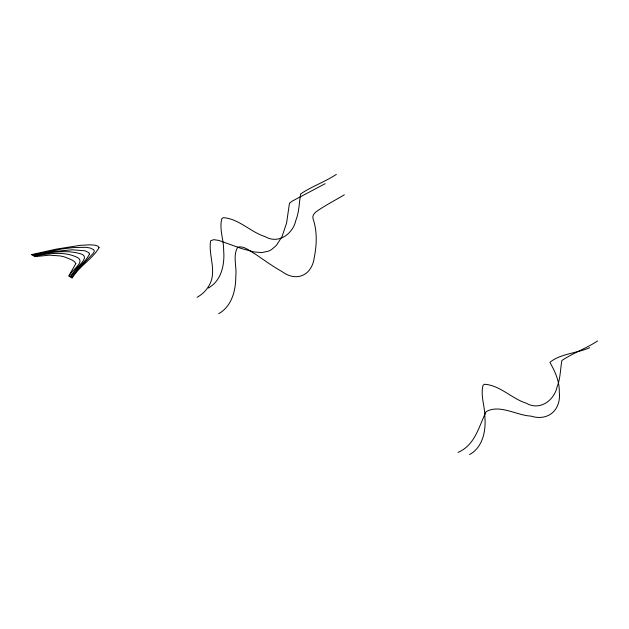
<?xml version="1.0" encoding="UTF-8"?>
<svg xmlns="http://www.w3.org/2000/svg" width="629" height="629" viewBox="0 0 629 629"><rect width="100%" height="100%" fill="white"/><g stroke="black" fill="none" stroke-linecap="round" stroke-linejoin="round"><path stroke-width="0.94" d="M208.309 288.027C221.597 280.699 224.86 264.251 223.649 250.303C223.79 239.822 219.057 229.074 221.809 218.782L223.13 217.681C238.658 218.507 250.523 232.101 265.186 236.661C278.521 244.477 293.028 233.862 295.882 220.236C299.278 211.847 299.074 202.577 300.654 193.921C311.803 186.396 325.02 181.867 336.326 174.39M469.533 454.61C482.813 447.29 486.083 430.841 484.873 416.893C485.014 406.413 480.281 395.665 483.033 385.373L484.346 384.272C499.882 385.097 511.747 398.692 526.41 403.252C539.745 411.067 554.251 400.453 557.105 386.827C560.502 378.43 560.297 369.168 561.878 360.511C573.027 352.987 586.236 348.458 597.55 340.973M218.672 313.698C231.865 306.323 235.883 290.291 235.781 276.202C237.007 266.751 232.463 255.571 237.786 247.15C244.422 245.562 250.153 251.435 255.618 254.336C264.337 260.162 272.782 266.444 281.965 271.547C296.699 282.476 312.008 275.195 314.264 257.458C316.851 244.791 317.275 231.275 313.108 218.892C311.905 215.59 314.571 212.751 317.118 211.061C325.846 205.078 335.265 200.195 344.354 194.801M458.038 452.424C475.312 444.829 478.763 426.588 486.138 411.665C499.465 403.975 516.653 415.368 530.852 416.099C548.386 421.579 561.351 409.731 559.275 391.969C559.582 381.213 554.975 371.33 549.895 362.383C560.117 353.695 577.477 353.152 589.727 347.664M325.138 183.699L292.359 201.06L289.466 203.238L286.58 223.098L282.044 236.559L276.414 245.373L271.398 249.689L268.473 251.183L261.735 252.575L253.998 251.954L241.497 248.541L218.931 240.459L213.797 239.649L210.629 240.813C208.057 255.633 217.838 272.388 208.427 286.58A48.905 34.147 13.6 0 1 197.097 297.313M99.075 247.629C92.408 259.164 79.073 266.279 72.162 278.12L71.462 277.711L76.927 270.682L93.501 253.031L94.334 251.183L93.729 249.697L90.002 247.968L85.906 247.323L73.711 247.512L60.911 249.115L32.15 255.02L31.45 254.611L56.115 249.163L79.985 245.373L90.049 244.807L94.806 245.161L97.88 246.128L99.075 247.629M89.467 254.1C85.08 262.938 75.669 268.575 70.763 277.31L70.063 276.909A236.024 136.265 0 0 1 75.787 269.409C78.798 265.226 90.749 256.373 80.127 253.629C64.85 249.477 48.7 252.661 33.541 255.822L32.85 255.421L52.671 251.608L72.272 249.792L84.994 250.806L88.783 252.567L89.467 254.1M75.818 263.622L68.671 276.1L69.371 276.508C69.968 270.816 85.568 262.773 77.854 257.693C64.394 250.845 48.433 253.55 34.241 256.223L34.941 256.632L49.392 255.17L59.991 255.917A26.984 15.576 0 0 1 65.88 257.41C69.159 259.093 74.308 259.966 75.818 263.622"/></g></svg>
